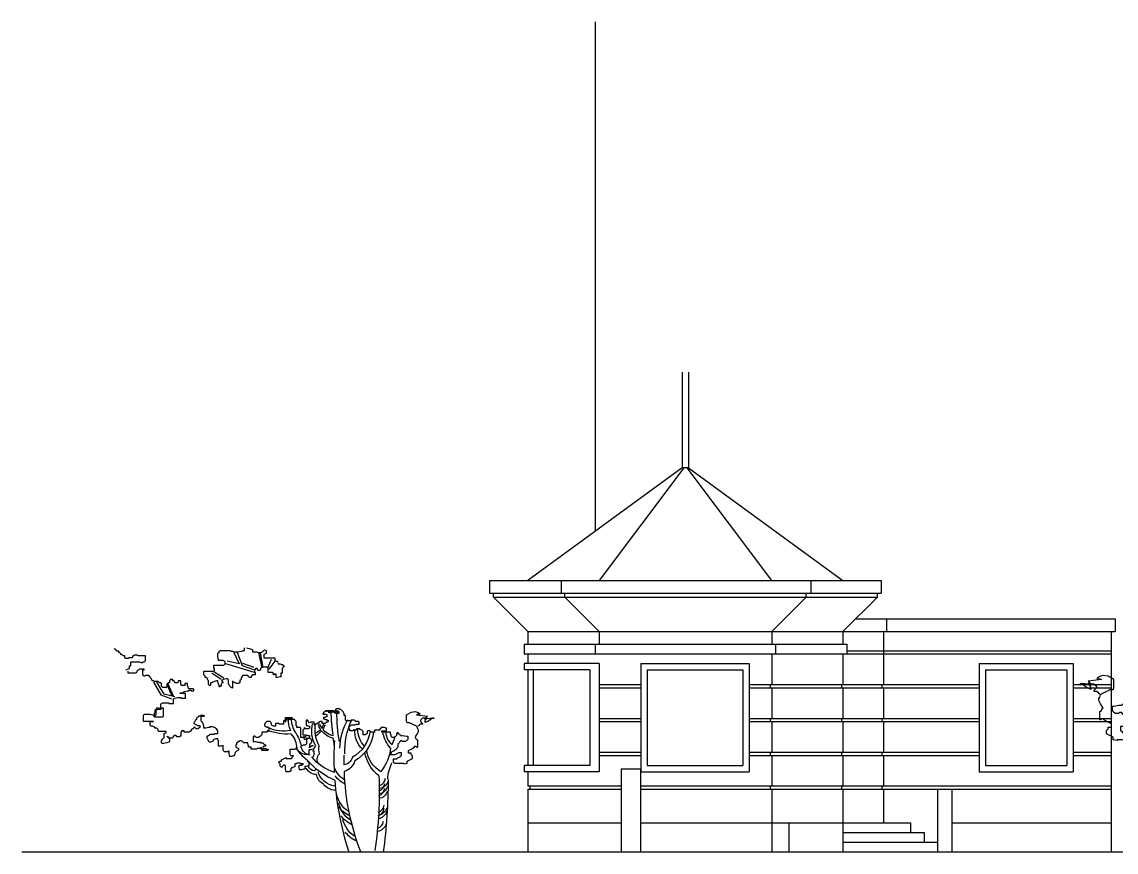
# Model space of a CAD drawing. Header units: metres. Extents: x -33557 to 13734, y -43247 to 37557.
# Drawn here: x -26764 to -9607, y -27069 to -14058 of the extents above; entities that cross this region are included whole.
import ezdxf

# ---------------------------------------------------------------- set-up
doc = ezdxf.new("R2010")
doc.units = ezdxf.units.M

# ---------------------------------------------------------------- blocks, each defined once
blk = doc.blocks.new('M_G80')
at = {"color": 3, "linetype": 'CONTINUOUS'}
for p, q in [((2085.53, 3803.13), (2058.26, 3789.51)), ((2058.26, 3789.51), (2058.26, 3735.02)), ((2126.42, 3762.26), (2085.53, 3803.13)), ((2153.68, 3748.64), (2126.42, 3762.26)), ((2249.1, 3762.26), (2208.21, 3748.64)), ((2330.88, 3762.26), (2249.1, 3762.26)), ((2358.15, 3816.75), (2330.88, 3803.13)), ((2330.88, 3803.13), (2330.88, 3762.26)), ((2494.45, 3789.51), (2494.45, 3844.33)), ((2521.72, 3789.51), (2494.45, 3789.51)), ((2548.98, 3775.89), (2521.72, 3789.51)), ((2535.68, 3476.25), (2644.75, 3762.54)), ((2644.74, 3762.26), (2548.98, 3775.89)), ((2712.89, 3762.26), (2644.74, 3762.26)), ((2740.15, 3775.89), (2712.89, 3762.26)), ((2767.41, 3775.89), (2740.15, 3775.89)), ((2794.68, 3789.51), (2767.41, 3775.89)), ((2985.51, 3789.51), (2794.68, 3789.51)), ((3012.77, 3775.89), (2985.51, 3789.51)), ((3012.77, 3748.64), (3012.77, 3775.89)), ((5057.41, 3775.89), (5098.3, 3775.89)), ((5057.41, 3748.64), (5057.41, 3775.89)), ((5098.3, 3775.89), (5111.93, 3789.51)), ((5111.93, 3803.13), (5125.57, 3803.13)), ((5111.93, 3789.51), (5111.93, 3803.13)), ((5125.57, 3803.13), (5125.57, 3816.75)), ((1881.06, 3585.18), (1853.8, 3571.56)), ((1881.06, 3639.67), (1881.06, 3585.18)), ((2099.16, 3639.67), (1881.06, 3639.67)), ((2017.37, 3448.96), (1949.48, 3612.58)), ((2058.26, 3735.02), (2071.9, 3721.4)), ((2071.9, 3721.4), (2099.16, 3707.78)), ((2099.16, 3707.78), (2099.16, 3639.67)), ((2113.07, 3448.99), (2167.6, 3735.27)), ((2208.5, 3748.91), (2140.34, 3435.35)), ((2208.21, 3748.64), (2153.68, 3748.64)), ((2712.91, 3748.91), (2603.85, 3517.15)), ((2903.72, 3571.56), (2930.99, 3585.18)), ((2930.99, 3585.18), (3026.4, 3585.18)), ((3040.03, 3735.02), (3012.77, 3748.64)), ((3026.4, 3612.42), (3040.03, 3639.67)), ((3026.4, 3585.18), (3026.4, 3612.42)), ((3040.03, 3639.67), (3040.03, 3735.02)), ((4512.17, 3680.53), (4662.11, 3680.53)), ((4512.17, 3585.18), (4512.17, 3680.53)), ((4539.43, 3557.94), (4512.17, 3585.18)), ((4662.11, 3680.53), (4675.74, 3694.15)), ((4675.74, 3694.15), (4743.9, 3694.15)), ((4743.9, 3694.15), (4757.53, 3680.53)), ((4757.53, 3680.53), (4771.16, 3680.53)), ((4771.16, 3680.53), (4771.16, 3666.91)), ((4771.16, 3666.91), (4784.79, 3653.29)), ((4784.79, 3653.29), (4784.79, 3639.67)), ((4784.79, 3639.67), (4852.95, 3639.67)), ((4852.95, 3639.67), (4866.58, 3626.05)), ((4866.58, 3626.05), (4921.1, 3626.05)), ((4921.1, 3626.05), (4934.73, 3639.67)), ((4934.73, 3680.53), (4961.99, 3680.53)), ((4934.73, 3639.67), (4934.73, 3680.53)), ((4961.99, 3680.53), (4975.62, 3694.15)), ((4975.62, 3694.15), (4989.26, 3694.15)), ((4989.26, 3694.15), (5002.89, 3707.78)), ((5002.89, 3707.78), (5016.52, 3707.78)), ((5016.52, 3721.4), (5043.78, 3748.64)), ((5016.52, 3707.78), (5016.52, 3721.4)), ((5043.78, 3748.64), (5057.41, 3748.64)), ((1690.23, 3476.21), (1690.23, 3462.58)), ((1703.86, 3476.21), (1690.23, 3476.21)), ((1690.23, 3462.58), (1703.86, 3462.58)), ((1717.49, 3489.83), (1703.86, 3476.21)), ((1703.86, 3462.58), (1703.86, 3448.96)), ((1703.86, 3448.96), (1717.49, 3448.96)), ((1717.49, 3503.45), (1717.49, 3489.83)), ((1744.75, 3503.45), (1717.49, 3503.45)), ((1717.49, 3448.96), (1717.49, 3435.34)), ((1717.49, 3435.34), (1731.12, 3421.72)), ((1731.12, 3421.72), (1731.12, 3326.03)), ((1772.02, 3517.07), (1744.75, 3503.45)), ((1812.91, 3517.07), (1772.02, 3517.07)), ((1812.91, 3530.69), (1812.91, 3517.07)), ((1826.54, 3571.56), (1826.54, 3544.32)), ((1853.8, 3571.56), (1826.54, 3571.56)), ((1881.31, 3571.68), (2004.01, 3408.09)), ((2017.37, 3448.96), (2140.05, 3448.96)), ((2017.37, 3339.65), (2017.37, 3448.96)), ((2140.05, 3448.96), (2167.31, 3421.72)), ((2167.31, 3421.72), (2167.31, 3394.14)), ((2221.84, 3380.51), (2235.47, 3421.72)), ((2235.47, 3421.72), (2262.73, 3421.72)), ((2262.73, 3421.72), (2276.36, 3407.76)), ((2276.36, 3407.76), (2276.36, 3394.14)), ((2290.3, 3339.93), (2876.5, 3517.15)), ((2535.68, 3530.78), (2303.93, 3448.99)), ((2303.93, 3394.46), (2535.68, 3476.25)), ((2603.85, 3517.15), (2849.24, 3571.68)), ((2890.09, 3557.94), (2903.72, 3571.56)), ((2890.09, 3517.07), (2890.09, 3557.94)), ((2917.35, 3489.83), (2890.09, 3517.07)), ((3121.82, 3489.83), (2917.35, 3489.83)), ((3108.19, 3421.72), (3121.82, 3421.72)), ((3108.19, 3380.51), (3108.19, 3421.72)), ((3121.82, 3421.72), (3121.82, 3489.83)), ((4566.7, 3557.94), (4539.43, 3557.94)), ((4539.43, 3407.76), (4634.85, 3407.76)), ((4539.43, 3394.14), (4539.43, 3407.76)), ((4566.7, 3544.32), (4566.7, 3557.94)), ((4607.59, 3544.32), (4566.7, 3544.32)), ((4634.85, 3557.94), (4607.59, 3544.32)), ((4812.05, 3557.94), (4634.85, 3557.94)), ((4634.85, 3407.76), (4648.48, 3394.14)), ((4812.05, 3476.21), (4812.05, 3557.94)), ((4839.32, 3476.21), (4812.05, 3476.21)), ((4839.32, 3421.72), (4839.32, 3476.21)), ((4880.21, 3407.76), (4839.32, 3421.72)), ((4907.47, 3394.14), (4880.21, 3407.76)), ((1731.12, 3326.03), (1758.38, 3326.03)), ((1758.38, 3326.03), (1758.38, 3257.92)), ((1758.38, 3257.92), (1772.02, 3257.92)), ((1772.02, 3257.92), (1826.54, 3244.3)), ((1826.54, 3244.3), (1853.8, 3244.3)), ((1853.8, 3312.4), (1894.69, 3312.4)), ((1853.8, 3244.3), (1853.8, 3312.4)), ((1894.69, 3312.4), (1894.69, 3298.78)), ((1894.69, 3298.78), (1908.32, 3298.78)), ((1908.32, 3312.4), (1921.96, 3339.65)), ((1908.32, 3298.78), (1908.32, 3312.4)), ((1921.96, 3339.65), (2017.37, 3339.65)), ((2167.31, 3394.14), (2180.94, 3380.51)), ((2180.94, 3380.51), (2221.84, 3380.51)), ((2276.36, 3394.14), (2289.99, 3394.14)), ((2289.99, 3353.27), (2276.36, 3339.65)), ((2276.36, 3339.65), (2276.36, 3298.78)), ((2276.36, 3298.78), (2330.88, 3298.78)), ((2289.99, 3394.14), (2289.99, 3353.27)), ((2330.88, 3298.78), (2344.51, 3285.16)), ((2344.51, 3285.16), (2344.51, 3271.54)), ((2344.51, 3271.54), (2358.15, 3271.54)), ((2358.15, 3271.54), (2358.15, 3244.3)), ((2358.15, 3244.3), (2399.04, 3244.3)), ((2399.04, 3244.3), (2412.67, 3271.54)), ((2412.67, 3271.54), (2426.3, 3271.54)), ((2426.3, 3285.16), (2535.35, 3285.16)), ((2426.3, 3271.54), (2426.3, 3285.16)), ((2535.35, 3285.16), (2535.35, 3271.54)), ((2535.35, 3271.54), (2548.98, 3257.92)), ((2548.98, 3257.92), (2548.98, 3244.3)), ((2548.98, 3244.3), (2562.95, 3244.3)), ((2562.95, 3244.3), (2562.95, 3203.43)), ((2821.94, 3189.81), (2835.57, 3217.05)), ((2835.57, 3217.05), (2862.83, 3217.05)), ((2862.83, 3217.05), (2930.99, 3203.43)), ((2917.4, 3230.86), (3121.89, 3353.56)), ((2971.93, 3203.6), (3162.79, 3326.29)), ((3135.45, 3366.89), (3108.19, 3380.51)), ((3326.28, 3366.89), (3135.45, 3366.89)), ((3244.5, 3189.81), (3258.13, 3230.67)), ((3258.13, 3230.67), (3271.76, 3244.3)), ((3271.76, 3244.3), (3299.02, 3244.3)), ((3299.02, 3271.54), (3326.28, 3298.78)), ((3299.02, 3244.3), (3299.02, 3271.54)), ((3326.28, 3298.78), (3326.28, 3366.89)), ((4375.86, 3176.19), (4389.49, 3217.05)), ((4389.49, 3217.05), (4416.76, 3244.3)), ((4416.76, 3257.92), (4430.39, 3257.92)), ((4416.76, 3244.3), (4416.76, 3257.92)), ((4430.39, 3271.54), (4444.02, 3285.16)), ((4430.39, 3257.92), (4430.39, 3271.54)), ((4444.02, 3285.16), (4512.17, 3285.16)), ((4512.17, 3285.16), (4525.8, 3271.54)), ((4525.8, 3271.54), (4553.07, 3271.54)), ((4566.7, 3394.14), (4539.43, 3394.14)), ((4553.07, 3271.54), (4566.7, 3312.4)), ((4566.7, 3312.4), (4566.7, 3394.14)), ((4648.48, 3394.14), (4675.74, 3380.51)), ((4675.74, 3380.51), (4689.38, 3366.89)), ((4689.38, 3366.89), (4689.38, 3353.27)), ((4689.38, 3353.27), (4703.01, 3326.03)), ((4703.01, 3326.03), (4866.58, 3326.03)), ((4866.58, 3326.03), (4866.58, 3366.89)), ((2562.95, 3203.43), (2576.58, 3189.81)), ((2576.58, 3189.81), (2590.21, 3189.81)), ((2590.21, 3189.81), (2590.21, 3135.32)), ((2590.21, 3135.32), (2603.84, 3135.32)), ((2603.84, 3135.32), (2617.47, 3121.7)), ((2617.47, 3121.7), (2658.37, 3121.7)), ((2658.37, 3121.7), (2712.89, 3148.94)), ((2712.89, 3148.94), (2726.52, 3162.56)), ((2726.52, 3162.56), (2740.15, 3162.56)), ((2740.15, 3162.56), (2740.15, 3026.35)), ((2740.15, 3026.35), (2767.41, 3039.97)), ((2767.41, 3039.97), (2794.68, 3067.21)), ((2794.68, 3067.21), (2808.31, 3094.46)), ((2808.31, 3094.46), (2821.94, 3108.08)), ((2821.94, 3108.08), (2821.94, 3189.81)), ((2930.99, 3203.43), (2944.62, 3189.81)), ((2958.25, 3162.56), (2930.99, 3148.94)), ((2930.99, 3148.94), (2958.25, 3135.32)), ((2944.62, 3189.81), (2958.25, 3189.81)), ((2958.25, 3189.81), (2958.25, 3162.56)), ((2958.25, 3135.32), (2958.25, 3121.7)), ((2958.25, 3121.7), (2971.88, 3108.08)), ((2971.88, 3108.08), (2971.88, 3067.21)), ((2971.88, 3067.21), (2999.14, 3067.21)), ((2999.14, 3067.21), (2999.14, 3053.59)), ((2999.14, 3053.59), (3012.77, 3053.59)), ((3012.77, 3080.83), (3026.4, 3108.08)), ((3012.77, 3053.59), (3012.77, 3080.83)), ((3026.4, 3121.7), (3040.03, 3148.94)), ((3026.4, 3108.08), (3026.4, 3121.7)), ((3040.03, 3176.19), (3067.29, 3176.19)), ((3040.03, 3148.94), (3040.03, 3176.19)), ((3067.29, 3176.19), (3149.08, 3148.94)), ((3149.08, 3148.94), (3162.71, 3135.32)), ((3162.71, 3135.32), (3189.97, 3135.32)), ((3189.97, 3135.32), (3189.97, 3080.83)), ((3189.97, 3080.83), (3217.23, 3080.83)), ((3217.23, 3080.83), (3230.87, 3108.08)), ((3230.87, 3176.19), (3244.5, 3189.81)), ((3230.87, 3108.08), (3230.87, 3176.19)), ((3639.79, 3026.35), (3653.42, 3080.83)), ((3653.42, 3121.7), (3707.95, 3121.7)), ((3653.42, 3080.83), (3653.42, 3121.7)), ((3707.95, 3121.7), (3707.95, 3080.83)), ((3707.95, 3080.83), (3776.1, 3080.83)), ((3776.1, 3080.83), (3789.73, 3094.46)), ((3789.73, 3176.19), (3844.26, 3176.19)), ((3789.73, 3094.46), (3789.73, 3176.19)), ((3844.26, 3176.19), (3844.26, 3148.94)), ((3844.26, 3148.94), (3857.89, 3135.32)), ((3857.89, 3135.32), (3912.41, 3135.32)), ((3912.41, 3148.94), (3926.04, 3162.56)), ((3912.41, 3135.32), (3912.41, 3148.94)), ((3926.04, 3176.19), (3953.3, 3176.19)), ((3926.04, 3162.56), (3926.04, 3176.19)), ((3939.85, 2862.78), (4048.92, 3108.17)), ((3953.3, 3203.43), (4007.83, 3203.43)), ((3953.3, 3176.19), (3953.3, 3203.43)), ((3967.12, 2862.78), (4062.55, 3080.9)), ((4007.83, 3203.43), (4007.83, 3189.81)), ((4007.83, 3189.81), (4021.46, 3176.19)), ((4021.46, 3176.19), (4021.46, 3135.32)), ((4021.46, 3135.32), (4048.72, 3135.32)), ((4048.72, 3135.32), (4048.72, 3121.7)), ((4048.72, 3121.7), (4062.35, 3121.7)), ((4062.35, 3121.7), (4075.98, 3108.08)), ((4075.98, 3108.08), (4075.98, 3053.59)), ((4075.98, 3053.59), (4089.61, 3039.97)), ((4089.61, 3039.97), (4157.77, 3039.97)), ((4130.71, 2903.68), (4280.67, 3149.07)), ((4157.77, 3039.97), (4185.03, 3067.21)), ((4185.03, 3121.7), (4198.66, 3135.32)), ((4185.03, 3067.21), (4185.03, 3121.7)), ((4198.66, 3135.32), (4225.92, 3135.32)), ((4348.84, 3149.07), (4198.88, 2890.05)), ((4225.92, 3135.32), (4253.19, 3162.56)), ((4253.19, 3162.56), (4334.97, 3162.56)), ((4334.97, 3162.56), (4348.6, 3176.19)), ((4348.6, 3176.19), (4375.86, 3176.19)), ((3530.75, 2999.1), (3544.38, 3012.73)), ((3530.75, 2971.52), (3530.75, 2999.1)), ((3585.27, 2971.52), (3530.75, 2971.52)), ((3544.38, 3012.73), (3639.79, 3012.73)), ((3585.27, 2985.14), (3585.27, 2971.52)), ((3626.16, 2985.14), (3585.27, 2985.14)), ((3626.16, 2971.52), (3626.16, 2985.14)), ((3653.42, 2971.52), (3626.16, 2971.52)), ((3639.79, 3012.73), (3639.79, 3026.35)), ((3707.95, 2957.9), (3653.42, 2971.52)), ((3694.32, 2917.03), (3803.36, 2917.03)), ((3694.32, 2821.68), (3694.32, 2917.03)), ((3721.58, 2957.9), (3707.95, 2957.9)), ((3748.84, 2930.65), (3721.58, 2957.9)), ((3803.36, 2930.65), (3748.84, 2930.65)), ((3803.36, 2917.03), (3803.36, 2930.65)), ((3912.59, 2849.15), (4130.71, 2903.68)), ((4198.88, 2890.05), (3980.75, 2808.25)), ((3789.73, 2821.68), (3694.32, 2821.68)), ((3789.73, 2835.3), (3789.73, 2821.68)), ((3857.89, 2835.3), (3789.73, 2835.3)), ((3912.41, 2821.68), (3857.89, 2835.3)), ((3939.67, 2808.06), (3912.41, 2821.68)), ((3939.67, 2712.71), (3939.67, 2808.06)), ((4035.09, 2712.71), (3939.67, 2712.71)), ((4035.09, 2726.33), (4035.09, 2712.71)), ((4157.77, 2726.33), (4035.09, 2726.33)), ((4185.03, 2712.71), (4157.77, 2726.33)), ((4198.66, 2699.08), (4185.03, 2712.71)), ((4198.66, 2617.35), (4198.66, 2699.08)), ((-1022.67, 2535.28), (-1077.19, 2508.04)), ((-1077.19, 2508.04), (-1077.19, 2494.42)), ((-981.77, 2548.9), (-1022.67, 2535.28)), ((-899.99, 2535.28), (-981.77, 2548.9)), ((-804.57, 2480.8), (-899.99, 2535.28)), ((463.45, 2508.04), (477.08, 2521.66)), ((463.45, 2467.17), (463.45, 2508.04)), ((477.08, 2535.28), (504.34, 2562.53)), ((477.08, 2521.66), (477.08, 2535.28)), ((504.34, 2562.53), (531.6, 2590.11)), ((531.6, 2590.11), (545.23, 2590.11)), ((545.23, 2590.11), (558.86, 2603.73)), ((558.86, 2603.73), (627.02, 2603.73)), ((572.49, 2548.9), (572.49, 2508.04)), ((586.12, 2548.9), (572.49, 2548.9)), ((572.49, 2508.04), (640.65, 2508.04)), ((586.12, 2562.53), (586.12, 2548.9)), ((613.39, 2562.53), (586.12, 2562.53)), ((627.02, 2562.53), (599.76, 2548.9)), ((599.76, 2548.9), (599.76, 2535.28)), ((599.76, 2535.28), (627.02, 2521.66)), ((640.65, 2576.49), (613.39, 2562.53)), ((627.02, 2603.73), (640.65, 2590.11)), ((776.96, 2562.53), (627.02, 2562.53)), ((627.02, 2521.66), (667.91, 2521.66)), ((640.65, 2590.11), (640.65, 2576.49)), ((640.65, 2535.28), (749.7, 2535.28)), ((640.65, 2508.04), (640.65, 2535.28)), ((667.91, 2521.66), (681.54, 2548.9)), ((681.54, 2562.53), (790.59, 2562.53)), ((681.54, 2548.9), (681.54, 2562.53)), ((749.7, 2535.28), (763.33, 2521.66)), ((763.33, 2521.66), (776.96, 2521.66)), ((776.96, 2521.66), (776.96, 2562.53)), ((790.59, 2562.53), (817.85, 2548.9)), ((804.22, 2562.53), (845.11, 2562.53)), ((817.85, 2548.9), (831.48, 2548.9)), ((845.11, 2562.53), (872.37, 2535.28)), ((872.37, 2535.28), (886, 2535.28)), ((886, 2535.28), (886, 2508.04)), ((886, 2508.04), (899.64, 2508.04)), ((899.64, 2508.04), (899.64, 2494.42)), ((4144.14, 2617.35), (4198.66, 2617.35)), ((4144.14, 2453.55), (4144.14, 2617.35)), ((4212.29, 2617.35), (4198.66, 2603.73)), ((4198.66, 2603.73), (4198.66, 2590.11)), ((4198.66, 2590.11), (4253.19, 2590.11)), ((4239.55, 2617.35), (4212.29, 2617.35)), ((4266.82, 2630.98), (4239.55, 2617.35)), ((4253.19, 2590.11), (4294.08, 2576.49)), ((4294.08, 2590.11), (4266.82, 2630.98)), ((4294.08, 2480.8), (4294.08, 2590.11)), ((4294.08, 2576.49), (4321.34, 2576.49)), ((4321.34, 2576.49), (4321.34, 2521.66)), ((4321.34, 2521.66), (4334.97, 2508.04)), ((4334.97, 2508.04), (4334.97, 2439.93)), ((-1363.44, 2412.69), (-1336.18, 2412.69)), ((-1281.65, 2412.69), (-1363.44, 2412.69)), ((-1336.18, 2412.69), (-1308.92, 2399.06)), ((-1308.92, 2399.06), (-1254.39, 2358.2)), ((-1158.98, 2399.06), (-1281.65, 2412.69)), ((-1254.39, 2358.2), (-1199.87, 2330.96)), ((-1009.04, 2480.8), (-1227.13, 2453.55)), ((-1227.13, 2453.55), (-1186.24, 2412.69)), ((-1213.5, 2426.31), (-1199.87, 2412.69)), ((-1213.5, 2412.69), (-1213.5, 2426.31)), ((-1186.24, 2371.82), (-1213.5, 2412.69)), ((-1199.87, 2412.69), (-1131.71, 2412.69)), ((-1199.87, 2330.96), (-1172.61, 2330.96)), ((-1186.24, 2412.69), (-1158.98, 2399.06)), ((-1172.61, 2330.96), (-1186.24, 2371.82)), ((-1131.71, 2412.69), (-1090.82, 2371.82)), ((-1090.82, 2344.58), (-1131.71, 2303.71)), ((-1090.82, 2371.82), (-1090.82, 2344.58)), ((-1077.19, 2494.42), (-1036.3, 2494.42)), ((-1036.3, 2494.42), (-1009.04, 2480.8)), ((-818.2, 2317.33), (-804.57, 2344.58)), ((-804.57, 2344.58), (-804.57, 2480.8)), ((163.57, 2330.96), (177.2, 2344.58)), ((163.57, 2290.09), (163.57, 2330.96)), ((177.2, 2344.58), (231.72, 2344.58)), ((231.72, 2344.58), (258.98, 2371.82)), ((258.98, 2371.82), (327.14, 2371.82)), ((327.14, 2371.82), (340.77, 2358.2)), ((340.77, 2358.2), (422.55, 2358.2)), ((422.55, 2358.2), (436.18, 2371.82)), ((436.18, 2467.17), (463.45, 2467.17)), ((436.18, 2371.82), (436.18, 2467.17)), ((790.59, 2371.82), (790.59, 2344.58)), ((817.85, 2371.82), (790.59, 2371.82)), ((790.59, 2344.58), (804.22, 2330.96)), ((804.22, 2330.96), (831.48, 2330.96)), ((845.11, 2494.42), (817.85, 2480.8)), ((817.85, 2480.8), (817.85, 2439.93)), ((817.85, 2439.93), (831.48, 2439.93)), ((817.85, 2385.44), (817.85, 2371.82)), ((845.11, 2385.44), (817.85, 2385.44)), ((831.48, 2439.93), (858.74, 2426.31)), ((831.48, 2330.96), (845.11, 2303.71)), ((899.64, 2494.42), (845.11, 2494.42)), ((872.37, 2399.06), (845.11, 2385.44)), ((858.74, 2426.31), (886, 2426.31)), ((886, 2399.06), (872.37, 2399.06)), ((886, 2426.31), (886, 2399.06)), ((913.27, 2344.58), (954.16, 2344.58)), ((913.27, 2303.71), (913.27, 2344.58)), ((954.16, 2344.58), (981.42, 2330.96)), ((981.42, 2330.96), (981.42, 2317.33)), ((1076.84, 2330.96), (1144.99, 2330.96)), ((1076.84, 2276.47), (1076.84, 2330.96)), ((1144.99, 2330.96), (1172.25, 2317.33)), ((1172.25, 2317.33), (1213.15, 2371.82)), ((1213.15, 2371.82), (1240.41, 2371.82)), ((1240.41, 2371.82), (1240.41, 2262.85)), ((1444.87, 2344.58), (1472.14, 2371.82)), ((1444.87, 2262.85), (1444.87, 2344.58)), ((1472.14, 2385.44), (1622.08, 2385.44)), ((1472.14, 2371.82), (1472.14, 2385.44)), ((1526.66, 2426.31), (1526.66, 2412.69)), ((1662.97, 2426.31), (1526.66, 2426.31)), ((1526.66, 2412.69), (1649.34, 2412.69)), ((1622.08, 2385.44), (1635.71, 2371.82)), ((1635.71, 2371.82), (1649.34, 2371.82)), ((1649.34, 2412.69), (1649.34, 2385.44)), ((1649.34, 2385.44), (1676.6, 2385.44)), ((1649.34, 2371.82), (1662.97, 2358.2)), ((1662.97, 2330.96), (1662.97, 2426.31)), ((1662.97, 2358.2), (1662.97, 2330.96)), ((1676.6, 2385.44), (1676.6, 2371.82)), ((1676.6, 2371.82), (1690.23, 2358.2)), ((1690.23, 2358.2), (1703.86, 2358.2)), ((1703.86, 2358.2), (1703.86, 2290.09)), ((1949.22, 2303.71), (1962.85, 2330.96)), ((1962.85, 2330.96), (1976.48, 2344.58)), ((1976.48, 2344.58), (2044.63, 2344.58)), ((2044.63, 2344.58), (2071.9, 2317.33)), ((3312.65, 2453.55), (3326.28, 2467.17)), ((3380.81, 2453.55), (3312.65, 2453.55)), ((3326.28, 2467.17), (3394.44, 2467.17)), ((3353.54, 2330.96), (3367.18, 2330.96)), ((3353.54, 2317.33), (3353.54, 2330.96)), ((3367.18, 2330.96), (3380.81, 2358.2)), ((3380.81, 2358.2), (3380.81, 2453.55)), ((3394.44, 2467.17), (3421.7, 2453.55)), ((3421.7, 2453.55), (3435.33, 2453.55)), ((3435.33, 2453.55), (3435.33, 2439.93)), ((3435.33, 2439.93), (3462.59, 2426.31)), ((3462.59, 2426.31), (3476.22, 2412.69)), ((3476.22, 2412.69), (3476.22, 2385.44)), ((3476.22, 2385.44), (3503.48, 2371.82)), ((3503.48, 2371.82), (3503.48, 2358.2)), ((3503.48, 2358.2), (3517.12, 2330.96)), ((3517.12, 2330.96), (3530.75, 2317.33)), ((4157.77, 2439.93), (4144.14, 2453.55)), ((4334.97, 2439.93), (4157.77, 2439.93)), ((4321.34, 2467.17), (4294.08, 2480.8)), ((4334.97, 2467.17), (4321.34, 2467.17)), ((4362.23, 2480.8), (4334.97, 2467.17)), ((4334.97, 2439.93), (4334.97, 2467.17)), ((4334.97, 2467.17), (4334.97, 2439.93)), ((4348.6, 2344.58), (4553.07, 2344.58)), ((4416.76, 2344.58), (4348.6, 2344.58)), ((4416.76, 2494.42), (4362.23, 2480.8)), ((4539.43, 2494.42), (4416.76, 2494.42)), ((4416.76, 2262.85), (4416.76, 2344.58)), ((4553.07, 2467.17), (4539.43, 2494.42)), ((4553.07, 2344.58), (4553.07, 2467.17)), ((-1131.71, 2303.71), (-1131.71, 2290.09)), ((-1131.71, 2290.09), (-1090.82, 2290.09)), ((-1090.82, 2290.09), (-1063.56, 2276.47)), ((-1063.56, 2276.47), (-1063.56, 2262.85)), ((-1063.56, 2262.85), (-1036.3, 2249.22)), ((-1049.93, 2167.49), (-1036.3, 2194.74)), ((-1049.93, 2139.91), (-1049.93, 2167.49)), ((-1036.3, 2194.74), (-1022.67, 2235.6)), ((-1022.67, 2235.6), (-1009.04, 2249.22)), ((-1009.04, 2249.22), (-954.51, 2276.47)), ((-954.51, 2276.47), (-940.88, 2276.47)), ((-940.88, 2276.47), (-927.25, 2290.09)), ((-927.25, 2290.09), (-886.36, 2303.71)), ((-886.36, 2303.71), (-872.73, 2317.33)), ((-872.73, 2317.33), (-818.2, 2317.33)), ((-395.64, 2208.36), (-382.01, 2208.36)), ((-395.64, 2153.87), (-395.64, 2208.36)), ((-300.23, 2153.87), (-395.64, 2153.87)), ((-382.01, 2208.36), (-354.75, 2221.98)), ((-354.75, 2221.98), (-286.6, 2221.98)), ((-300.23, 2126.29), (-300.23, 2153.87)), ((-286.6, 2221.98), (-286.6, 2208.36)), ((-286.6, 2208.36), (-272.96, 2208.36)), ((-272.96, 2208.36), (-272.96, 2194.74)), ((-272.96, 2194.74), (-259.33, 2194.74)), ((-259.33, 2194.74), (-259.33, 2167.49)), ((-259.33, 2167.49), (-150.29, 2167.49)), ((-150.29, 2167.49), (-150.29, 2126.29)), ((-68.5, 2139.91), (-54.87, 2153.87)), ((-54.87, 2153.87), (-13.64, 2153.87)), ((-13.64, 2153.87), (-0.01, 2139.91)), ((81.78, 2139.91), (95.41, 2153.87)), ((95.41, 2153.87), (109.04, 2167.49)), ((109.04, 2167.49), (136.3, 2181.12)), ((136.3, 2181.12), (149.93, 2181.12)), ((149.93, 2194.74), (218.09, 2194.74)), ((149.93, 2181.12), (149.93, 2194.74)), ((218.09, 2290.09), (163.57, 2290.09)), ((245.35, 2276.47), (218.09, 2290.09)), ((218.09, 2194.74), (218.09, 2181.12)), ((218.09, 2181.12), (231.72, 2167.49)), ((231.72, 2167.49), (286.24, 2167.49)), ((313.51, 2276.47), (245.35, 2276.47)), ((286.24, 2167.49), (286.24, 2153.87)), ((286.24, 2153.87), (354.4, 2153.87)), ((340.77, 2262.85), (313.51, 2276.47)), ((368.03, 2235.6), (340.77, 2262.85)), ((354.4, 2181.12), (368.03, 2194.74)), ((354.4, 2153.87), (354.4, 2181.12)), ((368.03, 2194.74), (368.03, 2235.6)), ((845.11, 2303.71), (913.27, 2303.71)), ((981.42, 2317.33), (995.05, 2317.33)), ((995.05, 2317.33), (995.05, 2303.71)), ((995.05, 2303.71), (1022.31, 2303.71)), ((1022.31, 2303.71), (1035.95, 2290.09)), ((1035.95, 2290.09), (1063.21, 2290.09)), ((1063.21, 2290.09), (1063.21, 2276.47)), ((1063.21, 2276.47), (1076.84, 2276.47)), ((1172.25, 2249.22), (1172.25, 2208.36)), ((1185.89, 2249.22), (1172.25, 2249.22)), ((1172.25, 2208.36), (1199.52, 2194.74)), ((1213.15, 2262.85), (1185.89, 2249.22)), ((1199.52, 2194.74), (1240.41, 2194.74)), ((1240.41, 2262.85), (1213.15, 2262.85)), ((1240.41, 2194.74), (1267.67, 2208.36)), ((1267.67, 2208.36), (1281.3, 2221.98)), ((1281.3, 2221.98), (1281.3, 2194.74)), ((1281.3, 2194.74), (1294.93, 2181.12)), ((1294.93, 2181.12), (1294.93, 2167.49)), ((1294.93, 2167.49), (1308.56, 2167.49)), ((1308.56, 2167.49), (1308.56, 2071.8)), ((1349.46, 2208.36), (1363.09, 2221.98)), ((1349.46, 2017.31), (1349.46, 2208.36)), ((1363.09, 2221.98), (1431.24, 2221.98)), ((1431.24, 2249.22), (1444.87, 2262.85)), ((1431.24, 2221.98), (1431.24, 2249.22)), ((1703.86, 2290.09), (1785.65, 2290.09)), ((1785.65, 2290.09), (1799.28, 2303.71)), ((1799.28, 2303.71), (1867.43, 2303.71)), ((1867.43, 2303.71), (1867.43, 2249.22)), ((1867.43, 2249.22), (1908.32, 2249.22)), ((1908.32, 2249.22), (1935.59, 2262.85)), ((1935.59, 2262.85), (1949.22, 2276.47)), ((1949.22, 2276.47), (1949.22, 2303.71)), ((2031, 2235.6), (2003.74, 2221.98)), ((2003.74, 2221.98), (2003.74, 2153.87)), ((2003.74, 2153.87), (2017.37, 2139.91)), ((2058.26, 2235.6), (2031, 2235.6)), ((2085.53, 2262.85), (2058.26, 2235.6)), ((2071.9, 2317.33), (2085.53, 2290.09)), ((2085.53, 2290.09), (2085.53, 2262.85)), ((3040.03, 2153.87), (3067.29, 2194.74)), ((3040.03, 2099.04), (3040.03, 2153.87)), ((3067.29, 2194.74), (3108.19, 2221.98)), ((3108.19, 2221.98), (3149.08, 2235.6)), ((3149.08, 2235.6), (3203.6, 2235.6)), ((3203.6, 2235.6), (3203.6, 2221.98)), ((3203.6, 2221.98), (3230.87, 2221.98)), ((3230.87, 2221.98), (3285.39, 2208.36)), ((3285.39, 2208.36), (3326.28, 2208.36)), ((3326.28, 2262.85), (3339.91, 2290.09)), ((3326.28, 2208.36), (3326.28, 2262.85)), ((3339.91, 2303.71), (3353.54, 2317.33)), ((3339.91, 2290.09), (3339.91, 2303.71)), ((3408.07, 2262.85), (3408.07, 2221.98)), ((3462.59, 2262.85), (3408.07, 2262.85)), ((3408.07, 2221.98), (3448.96, 2194.74)), ((3448.96, 2194.74), (3489.85, 2194.74)), ((3476.22, 2276.47), (3462.59, 2262.85)), ((3530.75, 2303.71), (3476.22, 2276.47)), ((3489.85, 2194.74), (3503.48, 2221.98)), ((3503.48, 2221.98), (3530.75, 2221.98)), ((3530.75, 2317.33), (3530.75, 2303.71)), ((3530.75, 2221.98), (3544.38, 2194.74)), ((3544.38, 2194.74), (3558.01, 2194.74)), ((3558.01, 2194.74), (3571.64, 2181.12)), ((3571.64, 2181.12), (3585.27, 2181.12)), ((3585.27, 2181.12), (3585.27, 2153.87)), ((3585.27, 2153.87), (3598.9, 2139.91)), ((3721.58, 2153.87), (3776.1, 2153.87)), ((3721.58, 2126.29), (3721.58, 2153.87)), ((3776.1, 2153.87), (3776.1, 2139.91)), ((4239.55, 2139.91), (4253.19, 2153.87)), ((4253.19, 2181.12), (4280.45, 2208.36)), ((4253.19, 2153.87), (4253.19, 2181.12)), ((4280.45, 2208.36), (4321.34, 2208.36)), ((4321.34, 2221.98), (4334.97, 2235.6)), ((4321.34, 2208.36), (4321.34, 2221.98)), ((4334.97, 2235.6), (4348.6, 2235.6)), ((4348.6, 2235.6), (4362.23, 2249.22)), ((4362.23, 2249.22), (4403.13, 2249.22)), ((4403.13, 2262.85), (4416.76, 2262.85)), ((4403.13, 2249.22), (4403.13, 2262.85)), ((-1022.67, 2085.42), (-1049.93, 2139.91)), ((-1036.3, 1962.83), (-1009.04, 1976.45)), ((-995.4, 2044.56), (-1022.67, 2085.42)), ((-1009.04, 1976.45), (-995.4, 2003.69)), ((-981.77, 2017.31), (-995.4, 2044.56)), ((-995.4, 2017.31), (-981.77, 2017.31)), ((-995.4, 2003.69), (-995.4, 2017.31)), ((-831.83, 2044.56), (-831.83, 1976.45)), ((-804.57, 2044.56), (-831.83, 2044.56)), ((-831.83, 1976.45), (-804.57, 1949.21)), ((-722.79, 2058.18), (-804.57, 2044.56)), ((-681.89, 2058.18), (-722.79, 2058.18)), ((-681.89, 2071.8), (-668.26, 2071.8)), ((-668.26, 2071.8), (-654.63, 2085.42)), ((-654.63, 2085.42), (-641, 2085.42)), ((-641, 2112.67), (-613.74, 2112.67)), ((-641, 2085.42), (-641, 2112.67)), ((-613.74, 2112.67), (-613.74, 2099.04)), ((-613.74, 2099.04), (-600.11, 2099.04)), ((-600.11, 2099.04), (-600.11, 2058.18)), ((-600.11, 2058.18), (-572.85, 2030.94)), ((-572.85, 2030.94), (-559.21, 2030.94)), ((-559.21, 2030.94), (-559.21, 2017.31)), ((-559.21, 2017.31), (-504.69, 2017.31)), ((-504.69, 2017.31), (-491.06, 2044.56)), ((-491.06, 2071.8), (-477.43, 2085.42)), ((-491.06, 2044.56), (-491.06, 2071.8)), ((-477.43, 2126.29), (-300.23, 2126.29)), ((-477.43, 2085.42), (-477.43, 2126.29)), ((-150.29, 2126.29), (-82.13, 2126.29)), ((-82.13, 2126.29), (-68.5, 2139.91)), ((-0.01, 2139.91), (-0.01, 2099.04)), ((-0.01, 2099.04), (13.63, 2085.42)), ((13.63, 2085.42), (27.26, 2085.42)), ((27.26, 2085.42), (40.89, 2071.8)), ((40.89, 2071.8), (81.78, 2071.8)), ((81.78, 2071.8), (81.78, 2139.91)), ((1131.36, 1976.45), (1131.36, 1921.96)), ((1144.99, 1976.45), (1131.36, 1976.45)), ((1172.25, 2003.69), (1144.99, 1990.07)), ((1144.99, 1990.07), (1144.99, 1976.45)), ((1172.25, 2058.18), (1172.25, 2017.31)), ((1213.15, 2058.18), (1172.25, 2058.18)), ((1172.25, 2017.31), (1185.89, 2017.31)), ((1226.78, 2003.69), (1172.25, 2003.69)), ((1185.89, 2017.31), (1185.89, 2003.69)), ((1185.89, 2003.69), (1213.15, 1990.07)), ((1240.41, 2071.8), (1213.15, 2058.18)), ((1213.15, 1990.07), (1226.78, 1990.07)), ((1226.78, 1894.72), (1226.78, 2003.69)), ((1226.78, 1990.07), (1226.78, 1976.45)), ((1226.78, 1976.45), (1267.67, 1976.45)), ((1254.04, 2071.8), (1254.04, 2017.31)), ((1308.56, 2071.8), (1254.04, 2071.8)), ((1254.04, 2017.31), (1349.46, 2017.31)), ((1267.67, 1976.45), (1281.3, 1990.07)), ((1281.3, 1990.07), (1281.3, 2044.56)), ((2017.37, 2139.91), (2044.63, 2139.91)), ((2044.63, 2139.91), (2044.63, 2126.29)), ((2044.63, 2126.29), (2140.05, 2126.29)), ((2140.05, 2126.29), (2140.05, 2071.8)), ((2140.05, 2071.8), (2167.31, 2044.56)), ((2167.31, 2044.56), (2208.21, 2017.31)), ((2208.21, 2017.31), (2249.1, 2017.31)), ((2249.1, 2017.31), (2276.36, 2030.94)), ((2276.36, 2044.56), (2303.62, 2044.56)), ((2276.36, 2030.94), (2276.36, 2044.56)), ((2303.62, 2044.56), (2317.25, 2030.94)), ((2317.25, 2030.94), (2317.25, 1935.58)), ((3026.4, 1949.21), (3040.03, 1976.45)), ((3094.56, 2099.04), (3040.03, 2099.04)), ((3040.03, 1990.07), (3080.93, 1990.07)), ((3040.03, 1976.45), (3040.03, 1990.07)), ((3080.93, 1990.07), (3121.82, 1976.45)), ((3108.19, 2085.42), (3094.56, 2099.04)), ((3189.97, 2085.42), (3108.19, 2085.42)), ((3121.82, 1976.45), (3135.45, 1962.83)), ((3258.13, 2044.56), (3189.97, 2085.42)), ((3217.23, 1921.96), (3258.13, 2003.69)), ((3258.13, 2003.69), (3258.13, 2044.56)), ((3598.9, 2139.91), (3612.53, 2139.91)), ((3612.53, 2139.91), (3626.16, 2126.29)), ((3626.16, 2126.29), (3721.58, 2126.29)), ((3776.1, 2139.91), (3789.73, 2126.29)), ((3789.73, 2126.29), (3789.73, 2044.56)), ((3789.73, 2044.56), (3803.36, 2044.56)), ((3803.36, 2044.56), (3817, 2030.94)), ((3817, 2030.94), (3871.52, 2030.94)), ((3871.52, 2044.56), (3885.15, 2044.56)), ((3871.52, 2030.94), (3871.52, 2044.56)), ((3885.15, 2058.18), (3926.04, 2058.18)), ((3885.15, 2044.56), (3885.15, 2058.18)), ((3926.04, 2058.18), (3939.67, 2044.56)), ((3939.67, 2044.56), (3939.67, 2030.94)), ((3939.67, 2030.94), (3953.3, 2030.94)), ((3953.3, 2030.94), (3953.3, 2017.31)), ((3953.3, 2017.31), (3966.94, 2003.69)), ((3966.94, 2003.69), (4035.09, 2003.69)), ((4048.72, 2030.94), (4021.46, 1990.07)), ((4021.46, 1990.07), (4021.46, 1935.58)), ((4035.09, 2003.69), (4075.98, 2044.56)), ((4075.98, 2044.56), (4048.72, 2030.94)), ((4089.61, 2139.91), (4239.55, 2139.91)), ((4089.61, 2112.67), (4089.61, 2139.91)), ((4130.51, 2099.04), (4089.61, 2112.67)), ((4130.51, 2017.31), (4130.51, 2099.04)), ((4157.77, 1990.07), (4130.51, 2017.31)), ((4185.03, 1949.21), (4157.77, 1990.07)), ((-1036.3, 1826.61), (-1036.3, 1962.83)), ((-1022.67, 1826.61), (-1036.3, 1826.61)), ((-995.4, 1840.23), (-1022.67, 1826.61)), ((-968.14, 1840.23), (-995.4, 1840.23)), ((-968.14, 1826.61), (-968.14, 1840.23)), ((-899.99, 1785.74), (-968.14, 1826.61)), ((-804.57, 1949.21), (-777.31, 1935.58)), ((-777.31, 1935.58), (-722.79, 1935.58)), ((-722.79, 1935.58), (-709.15, 1949.21)), ((-709.15, 1949.21), (-681.89, 1949.21)), ((-681.89, 1949.21), (-681.89, 1935.58)), ((-681.89, 1935.58), (-668.26, 1935.58)), ((-668.26, 1935.58), (-654.63, 1908.34)), ((-654.63, 1908.34), (-627.37, 1881.1)), ((-627.37, 1881.1), (-627.37, 1826.61)), ((-627.37, 1826.61), (-600.11, 1799.37)), ((-600.11, 1799.37), (-600.11, 1785.74)), ((1117.73, 1853.85), (1090.47, 1853.85)), ((1172.25, 1826.61), (1117.73, 1853.85)), ((1131.36, 1921.96), (1144.99, 1908.34)), ((1144.99, 1908.34), (1144.99, 1894.72)), ((1144.99, 1894.72), (1158.62, 1881.1)), ((1158.62, 1881.1), (1172.25, 1881.1)), ((1172.25, 1881.1), (1172.25, 1812.99)), ((1172.25, 1812.99), (1172.25, 1826.61)), ((1254.04, 1867.47), (1226.78, 1894.72)), ((1294.93, 1867.47), (1254.04, 1867.47)), ((1322.19, 1853.85), (1294.93, 1867.47)), ((1349.46, 1853.85), (1322.19, 1853.85)), ((1444.87, 1812.99), (1417.61, 1812.99)), ((1444.87, 1799.37), (1444.87, 1812.99)), ((1472.14, 1785.74), (1444.87, 1799.37)), ((2071.9, 1799.37), (2044.63, 1785.74)), ((2099.16, 1881.1), (2071.9, 1867.47)), ((2071.9, 1867.47), (2071.9, 1840.23)), ((2071.9, 1840.23), (2099.16, 1840.23)), ((2167.31, 1799.37), (2071.9, 1799.37)), ((2112.79, 1908.34), (2099.16, 1881.1)), ((2099.16, 1840.23), (2112.79, 1826.61)), ((2167.31, 1908.34), (2112.79, 1908.34)), ((2112.79, 1826.61), (2126.42, 1826.61)), ((2140.05, 1772.12), (2153.68, 1799.37)), ((2153.68, 1826.61), (2153.68, 1812.99)), ((2153.68, 1812.99), (2167.31, 1812.99)), ((2153.68, 1799.37), (2235.47, 1799.37)), ((2167.31, 1921.96), (2167.31, 1908.34)), ((2221.84, 1921.96), (2167.31, 1921.96)), ((2167.31, 1812.99), (2167.31, 1799.37)), ((2262.73, 1935.58), (2221.84, 1921.96)), ((2235.47, 1799.37), (2249.1, 1785.74)), ((2317.25, 1935.58), (2262.73, 1935.58)), ((2358.15, 1826.61), (2412.67, 1826.61)), ((2358.15, 1785.74), (2358.15, 1826.61)), ((2412.67, 1853.85), (2426.3, 1881.1)), ((2412.67, 1826.61), (2412.67, 1853.85)), ((2426.3, 1908.34), (2508.09, 1908.34)), ((2426.3, 1881.1), (2426.3, 1908.34)), ((2508.09, 1908.34), (2535.35, 1935.58)), ((2535.35, 1935.58), (2562.95, 1949.21)), ((2562.95, 1949.21), (2590.21, 1949.21)), ((2590.21, 1949.21), (2603.84, 1935.58)), ((2603.84, 1935.58), (2631.1, 1935.58)), ((2672, 1826.61), (2617.47, 1799.37)), ((2617.47, 1799.37), (2617.47, 1772.12)), ((2631.1, 1935.58), (2631.1, 1921.96)), ((2631.1, 1921.96), (2644.74, 1908.34)), ((2644.74, 1908.34), (2658.37, 1908.34)), ((2658.37, 1908.34), (2658.37, 1867.47)), ((2658.37, 1867.47), (2672, 1867.47)), ((2672, 1867.47), (2672, 1826.61)), ((2930.99, 1853.85), (2971.88, 1840.23)), ((2930.99, 1772.12), (2930.99, 1853.85)), ((2971.88, 1840.23), (3026.4, 1840.23)), ((3026.4, 1840.23), (3026.4, 1949.21)), ((3135.45, 1962.83), (3135.45, 1949.21)), ((3135.45, 1949.21), (3149.08, 1935.58)), ((3149.08, 1935.58), (3189.97, 1921.96)), ((3189.97, 1921.96), (3217.23, 1921.96)), ((4021.46, 1935.58), (4035.09, 1921.96)), ((4035.09, 1921.96), (4075.98, 1908.34)), ((4075.98, 1908.34), (4144.14, 1894.72)), ((4144.14, 1894.72), (4171.4, 1894.72)), ((4171.4, 1894.72), (4185.03, 1908.34)), ((4185.03, 1908.34), (4185.03, 1949.21)), ((-927.25, 1649.19), (-899.99, 1676.43)), ((-927.25, 1594.7), (-927.25, 1649.19)), ((-845.46, 1758.5), (-899.99, 1785.74)), ((-899.99, 1703.67), (-845.46, 1703.67)), ((-899.99, 1676.43), (-899.99, 1703.67)), ((-845.46, 1703.67), (-845.46, 1758.5)), ((-695.52, 1717.64), (-695.52, 1649.19)), ((-654.63, 1717.64), (-695.52, 1717.64)), ((-695.52, 1649.19), (-668.26, 1635.56)), ((-668.26, 1635.56), (-668.26, 1621.94)), ((-668.26, 1621.94), (-641, 1608.32)), ((-600.11, 1690.05), (-654.63, 1717.64)), ((-600.11, 1785.74), (-572.85, 1772.12)), ((-572.85, 1676.43), (-600.11, 1690.05)), ((-572.85, 1772.12), (-545.58, 1744.88)), ((-477.43, 1676.43), (-572.85, 1676.43)), ((-545.58, 1744.88), (-531.95, 1744.88)), ((-531.95, 1744.88), (-504.69, 1731.26)), ((-504.69, 1731.26), (-491.06, 1717.64)), ((-491.06, 1717.64), (-491.06, 1703.67)), ((-491.06, 1703.67), (-477.43, 1690.05)), ((-477.43, 1690.05), (-477.43, 1676.43)), ((1117.73, 1785.74), (1144.99, 1772.12)), ((1144.99, 1772.12), (1185.89, 1772.12)), ((1185.89, 1772.12), (1185.89, 1690.05)), ((1185.89, 1690.05), (1199.52, 1690.05)), ((1567.55, 1785.74), (1472.14, 1785.74)), ((1499.4, 1649.19), (1553.92, 1649.19)), ((1526.66, 1621.94), (1499.4, 1649.19)), ((1526.66, 1608.32), (1526.66, 1621.94)), ((1553.92, 1649.19), (1567.55, 1676.43)), ((1567.55, 1676.43), (1567.55, 1785.74)), ((2017.37, 1785.74), (2017.37, 1772.12)), ((2044.63, 1785.74), (2017.37, 1785.74)), ((2017.37, 1772.12), (2031, 1758.5)), ((2031, 1758.5), (2140.05, 1758.5)), ((2140.05, 1758.5), (2140.05, 1772.12)), ((2249.1, 1785.74), (2358.15, 1785.74)), ((2617.47, 1772.12), (2631.1, 1758.5)), ((2631.1, 1758.5), (2658.37, 1744.88)), ((2658.37, 1744.88), (2685.63, 1717.64)), ((2685.63, 1717.64), (2685.63, 1703.67)), ((2685.63, 1703.67), (2699.26, 1676.43)), ((2699.26, 1676.43), (2699.26, 1662.81)), ((2699.26, 1662.81), (2712.89, 1649.19)), ((2712.89, 1649.19), (2726.52, 1649.19)), ((2726.52, 1649.19), (2753.78, 1635.56)), ((2753.78, 1635.56), (2794.68, 1635.56)), ((2794.68, 1635.56), (2808.31, 1690.05)), ((2808.31, 1744.88), (2821.94, 1744.88)), ((2808.31, 1690.05), (2808.31, 1744.88)), ((2821.94, 1744.88), (2835.57, 1731.26)), ((2835.57, 1731.26), (2903.72, 1731.26)), ((2903.72, 1731.26), (2917.35, 1744.88)), ((2917.35, 1744.88), (2930.99, 1772.12)), ((-818.2, 1540.21), (-927.25, 1594.7)), ((-818.2, 1499.35), (-818.2, 1540.21)), ((-750.05, 1485.72), (-818.2, 1499.35)), ((-750.05, 1499.35), (-750.05, 1485.72)), ((-559.21, 1499.35), (-750.05, 1499.35)), ((-641, 1608.32), (-627.37, 1608.32)), ((-627.37, 1608.32), (-600.11, 1581.08)), ((-600.11, 1581.08), (-531.95, 1581.08)), ((-531.95, 1526.59), (-559.21, 1499.35)), ((-531.95, 1581.08), (-531.95, 1526.59)), ((1213.15, 1540.21), (1185.89, 1512.97)), ((1185.89, 1512.97), (1185.89, 1444.86)), ((1185.89, 1444.86), (1199.52, 1444.86)), ((1199.52, 1444.86), (1240.41, 1431.24)), ((1213.15, 1553.83), (1213.15, 1540.21)), ((1240.41, 1431.24), (1267.67, 1431.24)), ((1267.67, 1431.24), (1267.67, 1376.75)), ((1294.93, 1485.72), (1349.46, 1485.72)), ((1322.19, 1472.1), (1294.93, 1485.72)), ((1322.19, 1458.48), (1322.19, 1472.1)), ((1363.09, 1458.48), (1322.19, 1458.48)), ((1349.46, 1485.72), (1363.09, 1499.35)), ((1363.09, 1499.35), (1431.24, 1499.35)), ((1390.35, 1444.86), (1363.09, 1458.48)), ((1376.72, 1376.75), (1390.35, 1444.86)), ((1431.24, 1499.35), (1444.87, 1485.72)), ((1444.87, 1485.72), (1472.14, 1485.72)), ((1472.14, 1485.72), (1472.14, 1431.24)), ((1472.14, 1431.24), (1526.66, 1403.99)), ((1540.29, 1594.7), (1526.66, 1608.32)), ((1649.34, 1594.7), (1540.29, 1594.7)), ((1635.71, 1608.32), (1649.34, 1594.7)), ((1662.97, 1608.32), (1635.71, 1608.32)), ((1744.75, 1567.46), (1662.97, 1608.32)), ((1662.97, 1444.86), (1676.6, 1458.48)), ((1662.97, 1376.75), (1662.97, 1444.86)), ((1676.6, 1458.48), (1703.86, 1458.48)), ((1703.86, 1458.48), (1731.12, 1431.24)), ((1731.12, 1431.24), (1731.12, 1417.62)), ((1744.75, 1540.21), (1744.75, 1567.46)), ((1772.02, 1540.21), (1744.75, 1540.21)), ((1758.38, 1417.62), (1772.02, 1444.86)), ((1799.28, 1526.59), (1772.02, 1540.21)), ((1772.02, 1485.72), (1799.28, 1512.97)), ((1772.02, 1444.86), (1772.02, 1485.72)), ((1799.28, 1512.97), (1799.28, 1526.59)), ((1267.67, 1376.75), (1294.93, 1376.75)), ((1294.93, 1376.75), (1335.83, 1363.13)), ((1335.83, 1363.13), (1376.72, 1363.13)), ((1376.72, 1363.13), (1376.72, 1376.75)), ((1526.66, 1403.99), (1540.29, 1403.99)), ((1540.29, 1403.99), (1540.29, 1390.37)), ((1540.29, 1390.37), (1553.92, 1390.37)), ((1553.92, 1390.37), (1553.92, 1335.88)), ((1553.92, 1335.88), (1581.18, 1335.88)), ((1581.18, 1335.88), (1581.18, 1322.26)), ((1581.18, 1322.26), (1649.34, 1322.26)), ((1649.34, 1322.26), (1662.97, 1376.75)), ((1731.12, 1417.62), (1758.38, 1417.62))]:
    blk.add_line(p, q, dxfattribs=at)
at = {"linetype": 'CONTINUOUS'}
for p, q in [((2399.04, 3830.37), (2358.15, 3816.75)), ((2453.56, 3844.33), (2399.04, 3830.37)), ((5125.57, 3816.75), (5139.2, 3816.75)), ((5139.2, 3816.75), (5152.83, 3830.37))]:
    blk.add_line(p, q, dxfattribs=at)
at = {"color": 3, "linetype": 'CONTINUOUS'}
for centre, radius, start, end in [((-1969.59, 2445.84), 2582.26, 348.61, 2.12), ((-5775.8, 2822.7), 6515.14, 353.2, 357.6), ((-1121.62, 1721.23), 1577.41, 358.89, 24.26), ((-691.42, 1767.77), 1245.62, 1.72, 29.75), ((930.6, 2438.66), 614.42, 328.31, 355.83), ((1180.76, 2365.39), 421.51, 331.61, 5.01), ((-270.53, 2166.56), 456.67, 315.41, 2.88), ((-234.86, 2130.49), 481.31, 313.36, 7.05), ((601.56, 2410.96), 412.64, 282.11, 321.9), ((573.64, 2452.74), 419.44, 286.6, 321.38), ((1291.69, 2445.36), 465.92, 200.85, 213.09), ((1105.78, 2320.4), 217.38, 184.32, 209.85), ((573.64, 2452.74), 419.44, 325.01, 338.04), ((1291.69, 2445.36), 465.92, 218.34, 237.95), ((601.56, 2410.96), 412.64, 325.56, 342.62), ((1105.78, 2320.4), 217.38, 221.06, 258.06), ((289.01, 2195.88), 770.12, 332.29, 7.46), ((506.69, 2157.66), 620.68, 331.59, 13.64), ((1705.16, 2841.26), 693.5, 257.2, 296.8), ((1620.66, 3211.65), 1122.42, 266.47, 291.17), ((2320.53, 3113.85), 3083.83, 200.98, 203.78), ((-755.7, 2146.87), 369.97, 311.67, 355.2), ((-1031.31, 2280.94), 730.56, 319.35, 346.28), ((637.96, 2215.87), 775.93, 186.19, 240.09), ((648.02, 2241.62), 715.05, 188.13, 240.88), ((-5775.8, 2822.7), 6515.14, 351.52, 352.81), ((2259.13, 1621.03), 945.56, 148.44, 164.7), ((1830.06, 1813.56), 393.36, 135.07, 182.43), ((438.7, 1906.15), 921.26, 186.3, 218.66), ((-5699.89, 1620.03), 6368.98, 357.21, 3.06), ((508.66, 1792.8), 473.33, 347.52, 6.45), ((-276.51, 1171.18), 1490.84, 22.41, 27.62), ((1121.98, 1884.81), 229.97, 279.25, 348.2), ((1232.57, 1903.5), 230.61, 263.89, 332.47), ((549.55, 2358.03), 1047.54, 308.95, 327.08), ((-574.33, 1825.36), 582.35, 300.28, 354.78), ((-724.49, 1856.75), 783.9, 308.19, 349.59), ((502.17, 1669.04), 208.7, 194.46, 263.91), ((-4538.03, 1502.07), 5004.13, 359.56, 1.78), ((373.65, 2233.38), 967.65, 287.31, 321.05), ((858.02, 1579.72), 158.13, 319.91, 44.5), ((1289.83, 1706.91), 208.54, 168.69, 205.56), ((-1387.01, 1095.47), 970.55, 4.71, 25.32), ((563.19, 1642.84), 327.67, 197.68, 252.32), ((46.13, 2583.97), 1559.2, 292.85, 317.73), ((-4538.03, 1502.07), 5004.13, 338.83, 358.04), ((162.84, 1612.36), 544.26, 303.54, 337.43), ((596.97, 1441.39), 418.17, 278.67, 342.3), ((782.68, 1295.88), 247.3, 293.39, 352.88), ((1014.25, 1525.9), 261.06, 273.03, 330.18), ((1097.6, 1375.63), 46.63, 164.75, 232.12), ((1063.99, 1473.43), 135.25, 275.58, 340.73), ((10587.59, 1153.83), 11015.52, 179.93, 187.65), ((-232.92, 1174.16), 194.45, 192.69, 262.29), ((-191.77, 1205.05), 177.35, 186.18, 252.4), ((-178.13, 1095.99), 177.35, 186.18, 252.4), ((7560.48, 897.12), 7807.83, 177.48, 188.68), ((-5699.89, 1620.03), 6368.98, 342.48, 355.74), ((102.25, 1697.19), 716.53, 297.78, 320.4), ((-219.29, 1065.1), 194.45, 192.69, 262.29), ((-219.29, 969.67), 194.45, 192.69, 262.29), ((-178.13, 1000.56), 177.35, 186.18, 252.4), ((579.55, 1342.91), 412.81, 281.24, 316.87), ((81.04, 971.63), 544.26, 303.54, 348.03), ((-205.65, 628.85), 194.45, 192.69, 262.29), ((-164.5, 659.74), 177.35, 186.18, 252.4), ((-164.5, 591.58), 177.35, 186.18, 252.4), ((40.14, 794.4), 544.26, 303.54, 348.03), ((20.45, 1056.45), 716.53, 297.78, 320.4), ((-205.65, 560.69), 194.45, 192.69, 262.29), ((-20.45, 879.23), 716.53, 297.78, 320.4), ((-192.02, 301.67), 194.45, 192.69, 262.29), ((-150.87, 332.56), 177.35, 186.18, 252.4), ((-41.66, 467.22), 544.26, 303.54, 348.03), ((-102.24, 552.04), 716.53, 297.78, 320.4)]:
    blk.add_arc(centre, radius, start, end, dxfattribs=at)

msp = doc.modelspace()

# ---------------------------------------------------------------- linework, layer by layer
for p, q in [((-17773.34, -14058.44), (-17773.33, -22043.66)), ((-16409.41, -19549.71), (-16409.41, -21049.71)), ((-16309.41, -19549.71), (-16309.41, -21049.71)), ((-16409.41, -21049.71), (-18829.41, -22813.27)), ((-16386.8, -21049.71), (-17712.67, -22813.27)), ((-16309.41, -21049.71), (-16409.41, -21049.71)), ((-15006.15, -22813.27), (-16332.02, -21049.71)), ((-16309.41, -21049.71), (-13889.41, -22813.27)), ((-19429.41, -22813.27), (-19429.41, -23013.27)), ((-19429.41, -22813.27), (-13289.41, -22813.27)), ((-18310.13, -22813.27), (-18310.13, -23013.27)), ((-14394.78, -22813.27), (-14394.78, -23013.27)), ((-13289.41, -22813.27), (-13289.41, -23013.27)), ((-19429.41, -23013.27), (-13289.41, -23013.27)), ((-19369.41, -23073.27), (-19369.41, -23013.27)), ((-18829.41, -23613.27), (-19369.41, -23073.27)), ((-19369.41, -23073.27), (-13349.41, -23073.27)), ((-18252.67, -23073.27), (-18252.67, -23013.27)), ((-17712.67, -23613.27), (-18252.67, -23073.27)), ((-15006.15, -23613.27), (-14466.15, -23073.27)), ((-14466.15, -23073.27), (-14466.15, -23013.27)), ((-13889.41, -23613.27), (-13349.41, -23073.27)), ((-13349.41, -23073.27), (-13349.41, -23013.27)), ((-13689.41, -23413.27), (-9623.02, -23413.27)), ((-13207.58, -23413.27), (-13207.58, -23613.27)), ((-9623.02, -23413.27), (-9623.02, -23613.27)), ((-18829.41, -23613.27), (-18829.41, -23813.27)), ((-18829.41, -23613.27), (-13889.41, -23613.27)), ((-17712.67, -23613.27), (-17712.67, -23813.27)), ((-15006.15, -23613.27), (-15006.15, -23813.27)), ((-13889.41, -23613.27), (-13889.41, -23813.27)), ((-13889.41, -23613.27), (-9623.02, -23613.27)), ((-13255.29, -23613.27), (-13255.29, -24443.27)), ((-9683.02, -23613.27), (-9683.02, -27063.27)), ((-18889.41, -23813.27), (-13829.41, -23813.27)), ((-18889.41, -23813.27), (-18889.41, -23963.27)), ((-17772.67, -23813.27), (-17772.67, -23963.27)), ((-14946.15, -23813.27), (-14946.15, -23963.27)), ((-13829.41, -23813.27), (-13829.41, -23963.27)), ((-18889.41, -23963.27), (-9683.02, -23963.27)), ((-18829.41, -23963.27), (-18829.41, -24113.27)), ((-15006.15, -23963.27), (-15006.15, -24443.27)), ((-13889.41, -23963.27), (-13889.41, -24443.27)), ((-13829.41, -23913.27), (-9683.02, -23913.27)), ((-17712.67, -24113.27), (-18887.8, -24113.27)), ((-18887.8, -24113.27), (-18887.8, -24213.27)), ((-17712.67, -24113.27), (-17712.67, -25813.27)), ((-17059.41, -24113.27), (-17059.41, -25813.27)), ((-17059.41, -24113.27), (-15359.41, -24113.27)), ((-15359.41, -24113.27), (-15359.41, -25813.27)), ((-11752.37, -24113.27), (-11752.37, -25813.27)), ((-11752.37, -24113.27), (-10279.58, -24113.27)), ((-10279.58, -24113.27), (-10279.58, -25813.27)), ((-17856.18, -24213.27), (-18887.8, -24213.27)), ((-18829.41, -24213.27), (-18829.41, -25713.27)), ((-18745.79, -24213.27), (-18745.79, -25713.27)), ((-17856.18, -24213.27), (-17856.18, -25713.27)), ((-16959.41, -24213.27), (-16959.41, -25713.27)), ((-16959.41, -24213.27), (-15459.41, -24213.27)), ((-15459.41, -24213.27), (-15459.41, -25713.27)), ((-11652.37, -24213.27), (-11652.37, -25713.27)), ((-11652.37, -24213.27), (-10379.58, -24213.27)), ((-10379.58, -24213.27), (-10379.58, -25713.27)), ((-17712.67, -24443.27), (-17059.41, -24443.27)), ((-17712.67, -24493.27), (-17059.41, -24493.27)), ((-15359.41, -24443.27), (-11752.37, -24443.27)), ((-15359.41, -24493.27), (-11752.37, -24493.27)), ((-15029.71, -24443.27), (-15029.71, -24493.27)), ((-15006.15, -24493.27), (-15006.15, -24973.27)), ((-13912.97, -24443.27), (-13912.97, -24493.27)), ((-13889.41, -24493.27), (-13889.41, -24973.27)), ((-13278.85, -24443.27), (-13278.85, -24493.27)), ((-13255.29, -24493.27), (-13255.29, -24973.27)), ((-10279.58, -24443.27), (-9683.02, -24443.27)), ((-10279.58, -24493.27), (-9683.02, -24493.27)), ((-10279.58, -24493.27), (-9683.02, -24493.27)), ((-17712.67, -24973.27), (-17059.41, -24973.27)), ((-17712.67, -25023.27), (-17059.41, -25023.27)), ((-15359.41, -24973.27), (-11752.37, -24973.27)), ((-15359.41, -25023.27), (-11752.37, -25023.27)), ((-15029.71, -24973.27), (-15029.71, -25023.27)), ((-15006.15, -25023.27), (-15006.15, -25503.27)), ((-13912.97, -24973.27), (-13912.97, -25023.27)), ((-13889.41, -25023.27), (-13889.41, -25503.27)), ((-13278.85, -24973.27), (-13278.85, -25023.27)), ((-13255.29, -25023.27), (-13255.29, -25503.27)), ((-10279.58, -24973.27), (-9683.02, -24973.27)), ((-10279.58, -25023.27), (-9683.02, -25023.27)), ((-10279.58, -25023.27), (-9683.02, -25023.27)), ((-17712.67, -25503.27), (-17059.41, -25503.27)), ((-17712.67, -25553.27), (-17059.41, -25553.27)), ((-15359.41, -25503.27), (-11752.37, -25503.27)), ((-15359.41, -25553.27), (-11752.37, -25553.27)), ((-15029.71, -25503.27), (-15029.71, -25553.27)), ((-15006.15, -25553.27), (-15006.15, -26033.27)), ((-13912.97, -25503.27), (-13912.97, -25553.27)), ((-13889.41, -25553.27), (-13889.41, -26033.27)), ((-13278.85, -25503.27), (-13278.85, -25553.27)), ((-13255.29, -25553.27), (-13255.29, -26033.27)), ((-10279.58, -25503.27), (-9683.02, -25503.27)), ((-10279.58, -25553.27), (-9683.02, -25553.27)), ((-10279.58, -25553.27), (-9683.02, -25553.27)), ((-17856.18, -25713.27), (-18887.8, -25713.27)), ((-18887.8, -25713.27), (-18887.8, -25813.27)), ((-16959.41, -25713.27), (-15459.41, -25713.27)), ((-11652.37, -25713.27), (-10379.58, -25713.27)), ((-17712.67, -25813.27), (-18887.8, -25813.27)), ((-18829.41, -25813.27), (-18829.41, -26033.27)), ((-17366.83, -25763.27), (-17366.83, -27063.27)), ((-17366.83, -25763.27), (-17066.83, -25763.27)), ((-17066.83, -25763.27), (-17066.83, -27063.27)), ((-17059.41, -25813.27), (-15359.41, -25813.27)), ((-11752.37, -25813.27), (-10279.58, -25813.27)), ((-18829.41, -26033.27), (-17366.83, -26033.27)), ((-18799.41, -26033.27), (-18799.41, -26083.27)), ((-17066.83, -26033.27), (-9683.02, -26033.27)), ((-15029.71, -26033.27), (-15029.71, -26083.27)), ((-13912.97, -26033.27), (-13912.97, -26083.27)), ((-13278.85, -26033.27), (-13278.85, -26083.27)), ((-18829.41, -26083.27), (-17366.83, -26083.27)), ((-18829.41, -26083.27), (-18829.41, -27063.27)), ((-17066.83, -26083.27), (-9683.02, -26083.27)), ((-15006.15, -26083.27), (-15006.15, -27063.27)), ((-13889.41, -26083.27), (-13889.41, -27063.27)), ((-13255.29, -26083.27), (-13255.29, -26613.27)), ((-12406.76, -26083.27), (-12406.76, -27063.27)), ((-12182.7, -26083.27), (-12182.7, -27063.27)), ((-18829.41, -26613.27), (-17366.83, -26613.27)), ((-17066.83, -26613.27), (-12831.02, -26613.27)), ((-14737.93, -26613.27), (-14737.93, -27063.27)), ((-13889.41, -26763.27), (-12618.89, -26763.27)), ((-12831.02, -26613.27), (-12831.02, -26763.27)), ((-12618.89, -26763.27), (-12618.89, -26913.27)), ((-12182.7, -26613.27), (-9683.02, -26613.27)), ((-13889.41, -26913.27), (-12406.76, -26913.27)), ((-26763.62, -27063.28), (4213.04, -27063.26))]:
    msp.add_line(p, q)

# ---------------------------------------------------------------- block references
for p, xscale, yscale, zscale in [((-8868.43, -26748.02), 0.96, 0.96, 0.96), ((-21351.17, -26828.8), -0.77, 0.77, 0.77)]:
    msp.add_blockref('M_G80', p, dxfattribs=dict(xscale=xscale, yscale=yscale, zscale=zscale))

doc.saveas('drawing.dxf')
